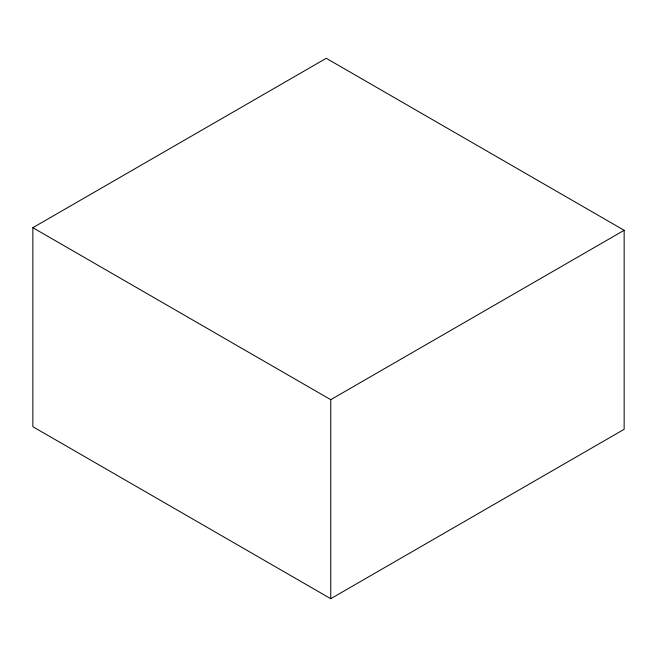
<?xml version="1.0" encoding="UTF-8"?>
<svg xmlns="http://www.w3.org/2000/svg" width="657" height="657" viewBox="0 0 657 657"><rect width="100%" height="100%" fill="white"/><g stroke="black" fill="none" stroke-linecap="round" stroke-linejoin="round"><path stroke-width="0.99" d="M32.85 227.692L326.25 58.301L624.15 230.295L624.15 429.308L330.75 598.699L32.85 426.705L32.85 227.692L330.75 399.686L624.15 230.295M330.75 399.686L330.75 598.699"/></g></svg>
